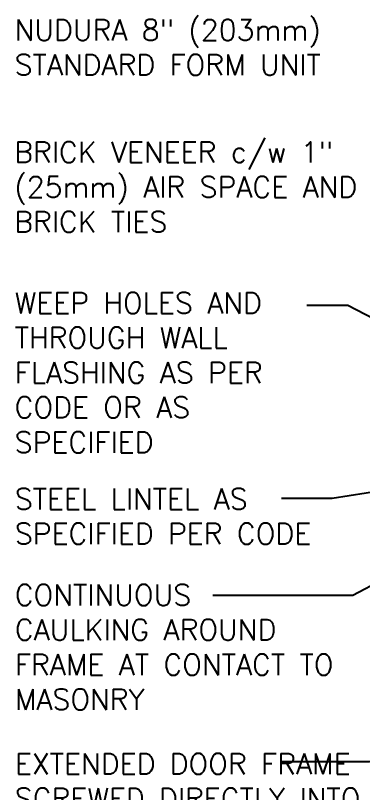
# Model space of a CAD drawing. Header units: inches. Extents: x 526.8 to 581.6, y 644.2 to 711.3.
# Drawn here: x 527.88 to 540.37, y 682.24 to 710.16 of the extents above; entities that cross this region are included whole.
import ezdxf

# ---------------------------------------------------------------- set-up
doc = ezdxf.new("R2010")
doc.units = ezdxf.units.IN
doc.header["$LTSCALE"] = 0.5
doc.header["$MEASUREMENT"] = 0
doc.layers.add('TEXT', color=4, linetype='Continuous')
doc.styles.add('DIM', font='romans.shx', dxfattribs={"width": 0.7})
doc.styles.add('ROMANS', font='romans.shx', dxfattribs={"height": 1.125})
doc.dimstyles.new('ext_12', dxfattribs={"dimscale": 12, "dimtxt": 0.09375, "dimasz": 0.09375, "dimexe": 0.09375, "dimexo": 0.0625, "dimgap": 0.0625, "dimtad": 1, "dimdec": 1, "dimzin": 3, "dimdsep": 46, "dimlunit": 4, "dimtxsty": 'DIM', "dimcen": 0.09, "dimdle": 0.09375, "dimclrt": 4, "dimadec": 0, "dimazin": 0, "dimtfac": 1, "dimtdec": 1, "dimtmove": 2, "dimatfit": 3, "dimfxl": 1, "dimfrac": 2, "dimtolj": 1, "dimtzin": 0, "dimarcsym": 0})

msp = doc.modelspace()

# ---------------------------------------------------------------- texts
at = {"layer": 'TEXT', "char_height": 0.75, "attachment_point": 4, "style": 'ROMANS'}
for s, insert, width in [('NUDURA 8" (203mm) STANDARD FORM UNIT', (527.847, 709.021), 16.08776), ('BRICK VENEER c/w 1" (25mm) AIR SPACE AND BRICK TIES', (527.833, 704.011), 13.95954), ('WEEP HOLES AND THROUGH WALL FLASHING AS PER CODE OR AS SPECIFIED', (527.849, 697.349), 12.54928), ('STEEL LINTEL AS SPECIFIED PER CODE', (527.855, 692.19), 12.54928), ('CONTINUOUS CAULKING AROUND FRAME AT CONTACT TO MASONRY', (527.855, 687.492), 12.54928), ('EXTENDED DOOR FRAME SCREWED DIRECTLY INTO NUDURA CONCRETE CORE', (527.855, 681.429), 13.48168)]:
    msp.add_mtext(s, dxfattribs=dict(at, insert=insert, width=width))

# ---------------------------------------------------------------- leaders
at = {"layer": 'TEXT'}
for points, override in [([(547.25, 695.915), (539.806, 699.751), (538.338, 699.751)], {"dimtad": 0}), ([(545.545, 693.821), (539.25, 692.828), (537.435, 692.828)], {"dimgap": 0.0625, "dimtad": 0}), ([(547.84, 693.534), (539.986, 689.344), (534.96, 689.344)], {"dimgap": 0.0625, "dimtad": 0}), ([(555.087, 686.121), (540.574, 683.375), (537.42, 683.375)], {"dimgap": 0.0625, "dimtad": 0})]:
    msp.add_leader(points, dimstyle='ext_12', override=override, dxfattribs=at)

doc.saveas('drawing.dxf')
